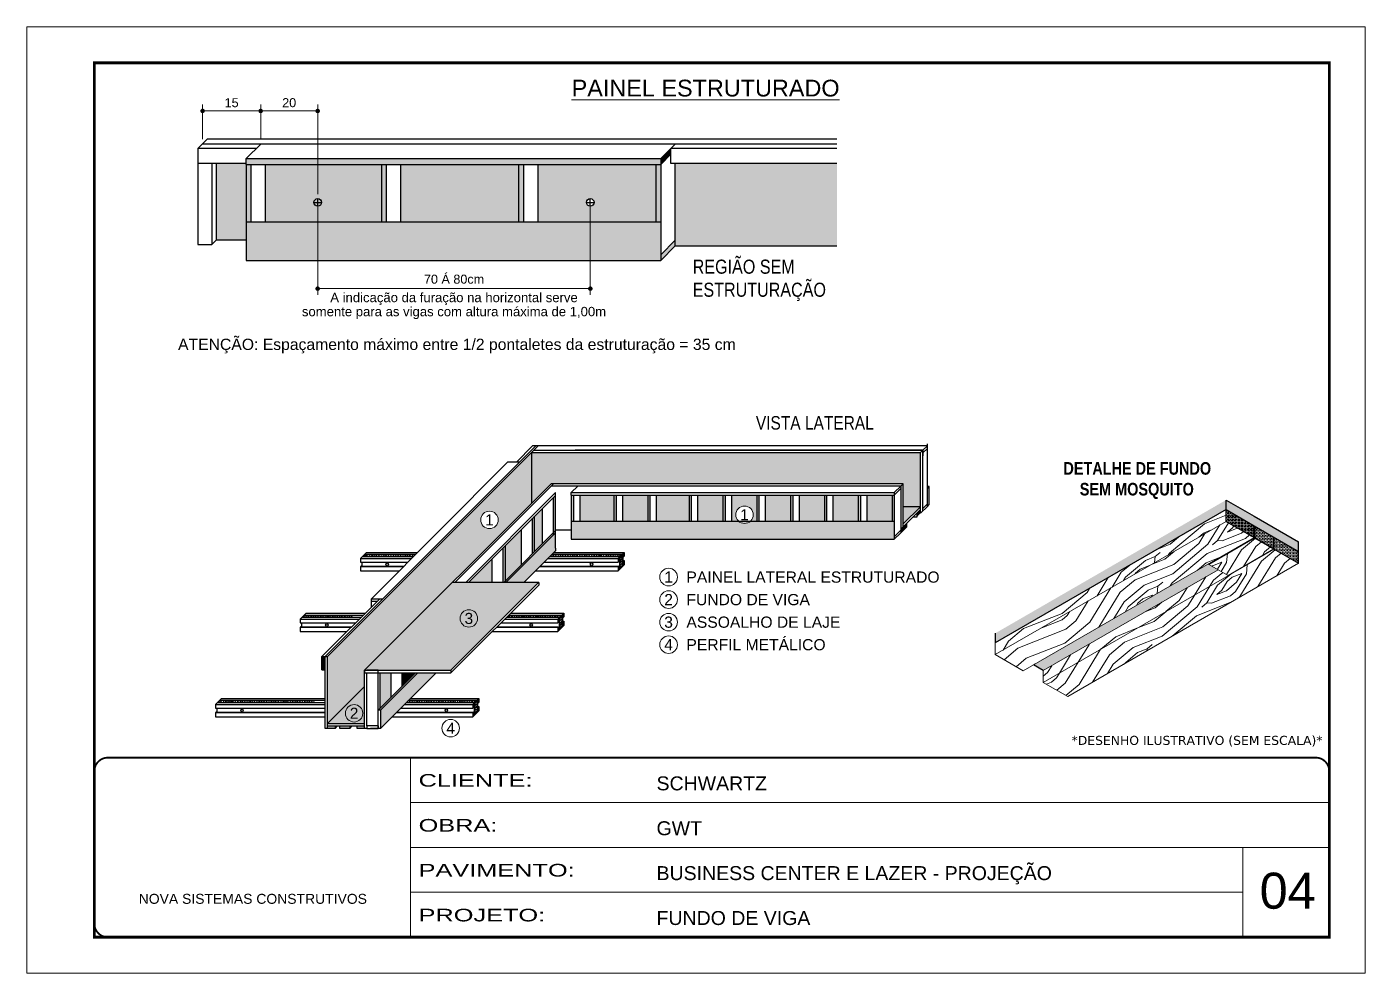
# Model space of a CAD drawing. Extents: x 3245 to 12416, y 917 to 10295.
# Drawn here: x 8000 to 9485, y 8957 to 10007 of the extents above; entities that cross this region are included whole.
import ezdxf
from ezdxf.enums import TextEntityAlignment as Align

# ---------------------------------------------------------------- set-up
doc = ezdxf.new("R2010")
doc.units = 0
doc.linetypes.add('CONTINUO', pattern=[0])
doc.linetypes.add('DASHED', pattern=[0.75, 0.5, -0.25])
for name, color, linetype, lineweight in [('CARIMBO', 255, 'Continuous', 9), ('Demarcação 1', 251, 'Continuous', 9), ('Folhas', 255, 'Continuous', 9), ('fundo', 100, 'Continuous', 9), ('Madeira', 126, 'Continuous', 18), ('SARRAFO DE PRESSAO', 251, 'DASHED', 9)]:
    doc.layers.add(name, color=color, linetype=linetype, lineweight=lineweight)
for name, color, linetype in [('COTA', 241, 'Continuous'), ('HACHURA MADEIRAS', 1, 'Continuous'), ('material do compensado', 7, 'Continuous'), ('texto', 7, 'Continuous')]:
    doc.layers.add(name, color=color, linetype=linetype)
doc.layers.add('Demarcação 2', color=7, linetype='Continuous', lineweight=9, true_color=0xe0e0e0)
doc.styles.add('ARIAL', font='arial.ttf')
doc.styles.add('CESAR1', font='arial.ttf', dxfattribs={"oblique": 15})
doc.styles.add('ROMANC', font='techb___.ttf', dxfattribs={"height": 2.5})
doc.styles.get("Standard").update_dxf_attribs({"font": 'arial.ttf'})
doc.styles.add('stylellllll', font='verdana.ttf', dxfattribs={"height": 2})
doc.styles.add('Tecnologia', font='')
doc.styles.add('texto', font='ARIALN.TTF')
doc.styles.get('Tecnologia').set_extended_font_data('Forgotten Futurist')
doc.dimstyles.new('1x', dxfattribs={"dimtxt": 10, "dimasz": 5, "dimexe": 7, "dimexo": 5, "dimgap": 4, "dimtad": 1, "dimdec": 1, "dimdsep": 46, "dimtxsty": 'Standard', "dimblk": 'DOT', "dimcen": 0.09, "dimclrd": 4, "dimclre": 4, "dimclrt": 2, "dimadec": 0, "dimazin": 2, "dimtfac": 1, "dimtdec": 1, "dimtmove": 0, "dimatfit": 3, "dimldrblk": 'DOT', "dimfxl": 1, "dimtolj": 1, "dimtzin": 0, "dimlwd": 9, "dimlwe": 9, "dimarcsym": 0})
pattern_1 = [(45, (5792.848, 57646.571), (0.99436891, 3.64601934), [4.6875, -0.9375, 0, -0.9375])]
pattern_2 = [(355, (-40333.83, 6609.72), (111.07494, 93.20294), [5.12645, -97.40264]), (85, (-40289.84, 6641.9), (-93.20294, 111.07494), [10.2529, -92.27619]), (40, (-40311.165, 6633.47), (8.936, 102.13894), [7.24881, -21.74642, 7.24881, -14.497615, 50.751904, -43.50449]), (40, (-40339.38, 6605.064), (8.936, 102.13894), [7.24983, -14.49967, 7.24983, -115.99871]), (40, (-40302.74, 6612.15), (8.936, 102.13894), [7.24983, -137.7482]), (40, (-40292.97, 6606.15), (8.936, 102.13894), [7.24983, -137.7482]), (40, (-40307.4, 6617.704), (8.936, 102.13894), [7.24983, -137.7482]), (40, (-40312.06, 6623.26), (8.936, 102.13894), [14.49967, -130.49838]), (40, (-40279.82, 6697.63), (8.936, 102.13894), [14.49967, -130.49838]), (40, (-40321.826, 6629.26), (8.936, 102.13894), [28.99933, -115.99871]), (40, (-40326.486, 6634.81), (8.936, 102.13894), [28.99933, -115.99871]), (40, (-40257.415, 6659.645), (8.936, 102.13894), [28.99933, -115.99871]), (40, (-40330.7, 6645.47), (8.936, 102.13894), [21.7497, -123.24834]), (40, (-40349.79, 6662.58), (8.936, 102.13894), [21.7497, -123.24834]), (40, (-40340.466, 6651.47), (8.936, 102.13894), [21.7497, -123.24834]), (40, (-40271.395, 6676.31), (8.936, 102.13894), [36.24951, -108.74853]), (40, (-40281.16, 6682.31), (8.936, 102.13894), [36.24951, -108.74853]), (40, (-40273.18, 6655.88), (8.936, 102.13894), [50.74931, -94.24873]), (21.56505, (-40322.72, 6619.045), (102.138945, -8.936), [11.4631, -217.79893]), (21.56505, (-40299.61, 6647.9), (102.138945, -8.936), [11.4631, -217.79893]), (21.56505, (-40305.61, 6638.13), (102.138945, -8.936), [11.4631, -217.79893]), (21.56505, (-40328.72, 6609.277), (102.138945, -8.936), [22.9262, -206.33583]), (21.56505, (-40304.27, 6653.453), (102.138945, -8.936), [34.3893, -194.87273]), (21.56505, (-40314.04, 6659.453), (102.138945, -8.936), [45.8524, -183.40963]), (21.56505, (-40323.805, 6665.454), (102.138945, -8.936), [45.8524, -183.40963]), (21.56505, (-40336.445, 6697.436), (102.138945, -8.936), [45.8524, -183.40963]), (21.56505, (-40337.34, 6687.22), (102.138945, -8.936), [57.3155, -171.94653]), (21.56505, (-40333.125, 6676.56), (102.138945, -8.936), [57.3155, -171.94653]), (58.43495, (-40300.95, 6632.58), (8.936, 102.138945), [11.4631, -217.79893]), (58.43495, (-40317.165, 6623.705), (8.936, 102.138945), [11.4631, -217.79893]), (58.43495, (-40333.827, 6609.724), (8.936, 102.138945), [22.9262, -206.33583]), (58.43495, (-40301.845, 6622.364), (8.936, 102.138945), [22.9262, -206.33583]), (58.43495, (-40344.487, 6605.51), (8.936, 102.138945), [34.3893, -194.87273]), (58.43495, (-40354.7, 6606.405), (8.936, 102.138945), [45.8524, -183.40963]), (58.43495, (-40262.33, 6603.47), (8.936, 102.138945), [45.8524, -183.40963]), (58.43495, (-40297.184, 6616.81), (8.936, 102.138945), [45.8524, -183.40963]), (58.43495, (-40277.65, 6604.81), (8.936, 102.138945), [57.3155, -171.94653]), (58.43495, (-40287.417, 6610.81), (8.936, 102.138945), [57.3155, -171.94653])]
pattern_3 = [(0, (-29441.3095, -1144.2273), (0.82275303, 1.645506056), [0, -1.645506056])]

# ---------------------------------------------------------------- blocks, each defined once
blk = doc.blocks.new('9999999999')
at = {"color": 30, "linetype": 'CONTINUO'}
for p, q in [((98564.6, 34230.2), (98564.6, 34429.4)), ((98564.6, 34379.6), (99584, 34379.6)), ((98564.6, 34329.8), (99488, 34329.8)), ((99584, 34329.8), (99488, 34329.8)), ((99488, 34329.8), (99488, 34230.2)), ((98564.6, 34280), (99488, 34280))]:
    blk.add_line(p, q, dxfattribs=at)
at = {"color": 30, "linetype": 'CONTINUO', "const_width": 2}
blk.add_lwpolyline([(99584, 34230.2), (99584, 34414.4, 0.414214), (99569, 34429.4), (98229, 34429.4, 0.414214), (98214, 34414.4), (98214, 34245.2, 0.414214), (98229, 34230.2), (99584, 34230.2)], format="xyb", dxfattribs=at)
at = {"layer": 'Folhas'}
blk.add_lwpolyline([(98139, 34190.2), (99624, 34190.2), (99624, 35240.2), (98139, 35240.2)], close=True, dxfattribs=at)
at = {"layer": 'Folhas', "color": 30, "const_width": 3}
blk.add_lwpolyline([(98214, 34230.2), (99584, 34230.2), (99584, 35200.2), (98214, 35200.2)], close=True, dxfattribs=at)
at = {"color": 7, "linetype": 'Continuous', "ltscale": 5, "style": 'ARIAL'}
for s, height, p in [('SCHWARTZ', 15.48, (98837.7, 34393.1)), ('GWT', 15.48, (98837.7, 34343.3)), ('BUSINESS CENTER E LAZER - PROJEÇÃO', 15.483, (98837.7, 34293.5)), ('NOVA SISTEMAS CONSTRUTIVOS', 11.059, (98263.2, 34267.2)), ('FUNDO DE VIGA', 15.483, (98837.7, 34243.7))]:
    blk.add_text(s, height=height, dxfattribs=at).set_placement(p)
at = {"layer": 'Folhas', "color": 7, "style": 'Tecnologia', "width": 1.5}
for s, p in [('CLIENTE:', (98573.7, 34397.2)), ('OBRA:', (98573.7, 34347.3)), ('PAVIMENTO:', (98573.7, 34297.5)), ('PROJETO:', (98573.7, 34247.7))]:
    blk.add_text(s, height=14, dxfattribs=at).set_placement(p)
blk = doc.blocks.new('_Dot')
at = {"color": 0, "linetype": 'ByBlock', "lineweight": -2}
blk.add_line((-0.5, 0), (-1, 0), dxfattribs=at)
at = {"color": 0, "linetype": 'ByBlock', "const_width": 0.5}
blk.add_lwpolyline([(-0.25, 0, 1), (0.25, 0, 1)], format="xyb", close=True, dxfattribs=at)
blk = doc.blocks.new('*D252')
at = {"layer": 'COTA', "color": 4, "lineweight": 9, "transparency": 16777216}
for p, q in [((8195.4, 9882.5), (8195.4, 9920.9)), ((8259.9, 9882.1), (8259.9, 9920.9)), ((8200.4, 9913.9), (8254.9, 9913.9))]:
    blk.add_line(p, q, dxfattribs=at)
at = {"layer": 'Defpoints', "color": 0, "transparency": 16777216}
for p in [(8259.9, 9913.9), (8195.4, 9877.5), (8259.9, 9877.1)]:
    blk.add_point(p, dxfattribs=at)
at = {"layer": 'COTA', "color": 4, "lineweight": 9, "transparency": 16777216, "xscale": 5, "yscale": 5, "zscale": 5, "rotation": 180}
blk.add_blockref('_Dot', (8195.4, 9913.9), dxfattribs=at)
at = {"layer": 'COTA', "color": 4, "lineweight": 9, "transparency": 16777216, "xscale": 5, "yscale": 5, "zscale": 5}
blk.add_blockref('_Dot', (8259.9, 9913.9), dxfattribs=at)
at = {"layer": 'COTA', "color": 2, "transparency": 16777216, "insert": (8227.6, 9923), "char_height": 10, "attachment_point": 5}
blk.add_mtext('\\A1;15', dxfattribs=at)
blk = doc.blocks.new('*D253')
at = {"layer": 'COTA', "color": 4, "lineweight": 9, "transparency": 16777216}
for p, q in [((8259.9, 9882.1), (8259.9, 9920.9)), ((8323.1, 9821.6), (8323.1, 9920.9)), ((8264.9, 9913.9), (8318.1, 9913.9))]:
    blk.add_line(p, q, dxfattribs=at)
at = {"layer": 'Defpoints', "color": 0, "transparency": 16777216}
for p in [(8323.1, 9913.9), (8259.9, 9877.1), (8323.1, 9816.6)]:
    blk.add_point(p, dxfattribs=at)
at = {"layer": 'COTA', "color": 4, "lineweight": 9, "transparency": 16777216, "xscale": 5, "yscale": 5, "zscale": 5, "rotation": 180}
blk.add_blockref('_Dot', (8259.9, 9913.9), dxfattribs=at)
at = {"layer": 'COTA', "color": 4, "lineweight": 9, "transparency": 16777216, "xscale": 5, "yscale": 5, "zscale": 5}
blk.add_blockref('_Dot', (8323.1, 9913.9), dxfattribs=at)
at = {"layer": 'COTA', "color": 2, "transparency": 16777216, "insert": (8291.5, 9923), "char_height": 10, "attachment_point": 5}
blk.add_mtext('\\A1;20', dxfattribs=at)
blk = doc.blocks.new('*D254')
at = {"layer": 'COTA', "color": 4, "lineweight": 9, "transparency": 16777216}
for p, q in [((8323.1, 9811.6), (8323.1, 9709.8)), ((8625.6, 9811.6), (8625.6, 9709.8)), ((8328.1, 9716.8), (8620.6, 9716.8))]:
    blk.add_line(p, q, dxfattribs=at)
at = {"layer": 'Defpoints', "color": 0, "transparency": 16777216}
for p in [(8323.1, 9816.6), (8625.6, 9816.6), (8625.6, 9716.8)]:
    blk.add_point(p, dxfattribs=at)
at = {"layer": 'COTA', "color": 4, "lineweight": 9, "transparency": 16777216, "xscale": 5, "yscale": 5, "zscale": 5, "rotation": 180}
blk.add_blockref('_Dot', (8323.1, 9716.8), dxfattribs=at)
at = {"layer": 'COTA', "color": 4, "lineweight": 9, "transparency": 16777216, "xscale": 5, "yscale": 5, "zscale": 5}
blk.add_blockref('_Dot', (8625.6, 9716.8), dxfattribs=at)
at = {"layer": 'COTA', "color": 2, "transparency": 16777216, "insert": (8474.4, 9727.2), "char_height": 10, "attachment_point": 5}
blk.add_mtext('\\A1;70 Á 80cm', dxfattribs=at)

msp = doc.modelspace()

# ---------------------------------------------------------------- hatches: boundary and pattern name
at = {"linetype": 'ByBlock', "ltscale": 2}
for points in [[(8703.69, 9861.02), (8243.63, 9861.02), (8243.63, 9854.64), (8703.69, 9854.64)], [(8243.52, 9790.93), (8248.85, 9790.93), (8248.85, 9854.53), (8243.52, 9854.53)], [(8393.7, 9790.93), (8399.03, 9790.93), (8399.03, 9854.53), (8393.7, 9854.53)], [(9001.57, 9497.38), (8999.56, 9497.38), (8999.56, 9495.14)], [(8584.65, 9443.44), (8587.01, 9445.79), (8587.01, 9487.23), (8584.65, 9484.88)], [(8604.3, 9458.68), (8606.74, 9458.68), (8606.74, 9487.39), (8604.3, 9487.39)], [(8651.58, 9458.68), (8654.02, 9458.68), (8654.02, 9487.39), (8651.58, 9487.39)], [(8689.11, 9458.68), (8691.55, 9458.68), (8691.55, 9487.39), (8689.11, 9487.39)], [(8735.05, 9458.68), (8737.48, 9458.68), (8737.48, 9487.39), (8735.05, 9487.39)], [(8772.58, 9458.67), (8775.02, 9458.67), (8775.02, 9487.39), (8772.58, 9487.39)], [(8810.11, 9458.67), (8812.55, 9458.67), (8812.55, 9487.39), (8810.11, 9487.39)], [(8847.65, 9458.67), (8850.08, 9458.67), (8850.08, 9487.39), (8847.65, 9487.39)], [(8885.18, 9458.67), (8887.62, 9458.67), (8887.62, 9487.39), (8885.18, 9487.39)], [(8922.71, 9458.67), (8925.15, 9458.67), (8925.15, 9487.39), (8922.71, 9487.39)], [(8960.25, 9458.67), (8962.68, 9458.67), (8962.68, 9487.39), (8960.25, 9487.39)], [(8561.31, 9422.58), (8563.67, 9424.93), (8563.67, 9464.23), (8561.31, 9461.87)], [(8584.76, 9443.55), (8584.76, 9446.02), (8531.36, 9392.63), (8531.36, 9390.74), (8531.95, 9390.74)], [(8531.26, 9431.48), (8528.9, 9429.13), (8528.9, 9390.63), (8531.26, 9390.63)], [(8434.09, 9290.61), (8431.52, 9290.61), (8390.07, 9249.15), (8392.64, 9249.15)], [(8416.88, 9275.97), (8419.23, 9278.32), (8419.23, 9290.5), (8416.88, 9290.5)]]:
    msp.add_hatch(color=256, dxfattribs=at).paths.add_polyline_path(points)
for points in [[(8715.04, 9865.9), (8715.04, 9872.28), (8703.69, 9861.02), (8703.69, 9854.64)], [(8546.09, 9790.93), (8551.41, 9790.93), (8551.41, 9854.64), (8546.09, 9854.64)], [(8991.94, 9467.59), (8991.94, 9471.78), (8987.71, 9467.59), (8987.71, 9463.39)], [(8976.78, 9456.74), (8970.79, 9450.81), (8970.79, 9446.61), (8976.78, 9452.55)], [(8331.55, 9308.76), (8327.89, 9308.76), (8327.89, 9293.91), (8331.55, 9293.91)]]:
    msp.add_hatch(color=256).paths.add_polyline_path(points)
h = msp.add_hatch(color=256)
h.paths.add_polyline_path([(8703.69, 9754.39), (8703.69, 9748.01), (8719.91, 9764.11), (8719.91, 9770.48)])
h.paths.add_polyline_path([(8698.36, 9790.93), (8703.69, 9790.93), (8703.69, 9854.64), (8698.36, 9854.64)])
at = {"linetype": 'Continuous', "ltscale": 1.5}
h = msp.add_hatch(dxfattribs=at)
h.set_pattern_fill('ANSI36', color=256, scale=15, style=0)
h.set_pattern_definition(pattern_1)
h.paths.add_polyline_path([(8375.32, 9422.06), (8372.81, 9419.55), (8429.38, 9419.55), (8431.87, 9422.06)])
h = msp.add_hatch(dxfattribs=at)
h.set_pattern_fill('ANSI36', color=256, scale=15, style=0)
h.set_pattern_definition(pattern_1)
h.paths.add_polyline_path([(8661.01, 9422.06), (8583.27, 9422.06), (8580.77, 9419.55), (8658.5, 9419.55)])
h.paths.add_polyline_path([(8661.01, 9422.06), (8658.5, 9419.55), (8658.5, 9405.94), (8661.01, 9408.45)])
h = msp.add_hatch(dxfattribs=at)
h.set_pattern_fill('ANSI36', color=256, scale=15, style=0)
h.set_pattern_definition(pattern_1)
h.paths.add_polyline_path([(8308.34, 9354.69), (8305.83, 9352.18), (8362.4, 9352.18), (8364.89, 9354.69)])
h = msp.add_hatch(dxfattribs=at)
h.set_pattern_fill('ANSI36', color=256, scale=15, style=0)
h.set_pattern_definition(pattern_1)
h.paths.add_polyline_path([(8594.03, 9354.69), (8591.52, 9352.18), (8591.52, 9338.57), (8594.03, 9341.08)])
h.paths.add_polyline_path([(8535.02, 9354.69), (8532.51, 9352.18), (8591.52, 9352.18), (8594.03, 9354.69)])
h = msp.add_hatch(dxfattribs=at)
h.set_pattern_fill('ANSI36', color=256, scale=15, style=0)
h.set_pattern_definition(pattern_1)
h.paths.add_polyline_path([(8214.26, 9260.07), (8211.76, 9257.56), (8319.23, 9257.56), (8319.23, 9260.07)])
h = msp.add_hatch(dxfattribs=at)
h.set_pattern_fill('ANSI36', color=256, scale=15, style=0)
h.set_pattern_definition(pattern_1)
h.paths.add_polyline_path([(8499.95, 9260.07), (8497.45, 9257.56), (8497.45, 9243.95), (8499.95, 9246.46)])
h.paths.add_polyline_path([(8423.85, 9260.07), (8421.34, 9257.56), (8497.45, 9257.56), (8499.95, 9260.07)])
at = {"linetype": 'ByBlock', "ltscale": 2}
h = msp.add_hatch(color=256, dxfattribs=at)
h.paths.add_polyline_path([(8342.34, 9231.77), (8334.12, 9231.77), (8334.12, 9228.85), (8342.34, 9228.85)])
h.paths.add_polyline_path([(8358.63, 9231.77), (8347.85, 9231.77), (8347.85, 9228.85), (8358.63, 9228.85)])
h.paths.add_polyline_path([(8375.18, 9231.77), (8366.96, 9231.77), (8366.96, 9228.85), (8375.18, 9228.85)])
at = {"layer": 'Demarcação 1'}
h = msp.add_hatch(color=256, dxfattribs=at)
h.paths.add_polyline_path([(8353.85, 9245.67, 1), (8373.2, 9245.67, 1)], flags=17)
h.paths.add_polyline_path([(8375.18, 9293.37), (8560.23, 9478.42), (8560.23, 9534.89), (8560.23, 9534.89), (8334.12, 9308.78), (8334.12, 9234.34), (8375.18, 9275.41)])
h.paths.add_polyline_path([(8504.04, 9460.21, -1), (8523.4, 9460.21, -1)], flags=16)
h.paths.add_polyline_path([(8355.64, 9236.42), (8371.4, 9236.42), (8371.4, 9254.98), (8355.64, 9254.98)], flags=24)
h.paths.add_polyline_path([(8505.84, 9450.96), (8521.6, 9450.96), (8521.6, 9469.51), (8505.84, 9469.51)], flags=24)
for points in [[(8560.23, 9478.42), (8582.16, 9500.35), (8972.73, 9500.35), (8972.73, 9474.73), (8991.94, 9474.73), (8991.94, 9534.89), (8560.23, 9534.89)], [(8972.73, 9474.73), (8972.73, 9455.67), (8991.94, 9474.73)]]:
    msp.add_hatch(color=256, dxfattribs=at).paths.add_polyline_path(points)
h = msp.add_hatch(color=256, dxfattribs=at)
h.paths.add_polyline_path([(8334.12, 9234.34), (8375.18, 9234.34), (8375.18, 9275.41)])
h.paths.add_polyline_path([(8353.85, 9245.67, -1), (8373.2, 9245.67, -1)], flags=16)
h.paths.add_polyline_path([(8355.64, 9236.42), (8371.4, 9236.42), (8371.4, 9254.98), (8355.64, 9254.98)], flags=24)
at = {"layer": 'Demarcação 2'}
for points in [[(8243.63, 9854.65), (8243.63, 9854.65), (8243.63, 9854.65), (8243.63, 9855.71), (8210.64, 9855.71), (8210.64, 9770.48), (8243.63, 9770.48)], [(8265.18, 9790.93), (8393.81, 9790.93), (8393.81, 9854.64), (8265.18, 9854.64)], [(8415.36, 9790.93), (8546.09, 9790.93), (8546.09, 9854.64), (8415.36, 9854.64)], [(8719.91, 9855.71), (8719.91, 9764.11), (8899.19, 9764.1), (8899.19, 9855.71)], [(8703.69, 9790.93), (8243.63, 9790.93), (8243.63, 9754.39), (8243.63, 9748.02), (8703.69, 9748.01)], [(8614.28, 9458.68), (8651.69, 9458.68), (8651.69, 9487.5), (8614.28, 9487.5)], [(8661.55, 9458.68), (8689.22, 9458.68), (8689.22, 9487.5), (8661.55, 9487.5)], [(8699.09, 9458.68), (8735.15, 9458.68), (8735.15, 9487.5), (8699.09, 9487.5)], [(8745.02, 9458.68), (8772.69, 9458.67), (8772.69, 9487.5), (8745.02, 9487.5)], [(8820.09, 9458.67), (8847.75, 9458.67), (8847.75, 9487.5), (8820.09, 9487.5)], [(8857.62, 9458.67), (8885.29, 9458.67), (8885.29, 9487.5), (8857.62, 9487.5)], [(8895.15, 9458.67), (8922.82, 9458.67), (8922.82, 9487.5), (8895.15, 9487.5)], [(8932.69, 9458.67), (8960.35, 9458.67), (8960.35, 9487.5), (8932.69, 9487.5)], [(8563.77, 9425.04), (8572.44, 9433.7), (8572.44, 9472.67), (8563.77, 9464)], [(8531.36, 9392.63), (8549.1, 9410.37), (8549.1, 9449.33), (8531.36, 9431.59)], [(8587.11, 9428.82), (8587.11, 9445.9), (8531.95, 9390.74), (8551.95, 9390.74), (8587.11, 9425.89)], [(8962.79, 9458.67), (8803.12, 9458.67, -0.3830345), (8790.19, 9458.67), (8604.41, 9458.68), (8604.41, 9438.68), (8962.79, 9438.67)], [(8490.51, 9390.74), (8516.69, 9390.74), (8516.69, 9416.92)], [(8392.42, 9251.51), (8404.67, 9263.75), (8404.67, 9290.61), (8392.42, 9290.61)], [(8454.39, 9290.61), (8448.9, 9290.61), (8434.09, 9290.61), (8392.64, 9249.15), (8392.64, 9228.85)], [(8419.34, 9278.43), (8431.52, 9290.61), (8419.34, 9290.61)]]:
    msp.add_hatch(color=256, dxfattribs=at).paths.add_polyline_path(points)
h = msp.add_hatch(color=256, dxfattribs=at)
h.paths.add_polyline_path([(8621.41, 9812.46, -1), (8629.78, 9812.46, -1)], flags=16)
h.paths.add_polyline_path([(8567.64, 9790.93), (8698.36, 9790.93), (8698.36, 9854.64), (8567.64, 9854.64)])
h = msp.add_hatch(color=256, dxfattribs=at)
h.paths.add_polyline_path([(8806.34, 9465.88, -1), (8786.98, 9465.88, -1)], flags=16)
h.paths.add_polyline_path([(8788.78, 9456.62), (8804.54, 9456.62), (8804.54, 9475.18), (8788.78, 9475.18)], flags=24)
h.paths.add_polyline_path([(8782.55, 9458.67), (8810.22, 9458.67), (8810.22, 9487.5), (8782.55, 9487.5)])
h = msp.add_hatch(color=256, dxfattribs=at)
h.paths.add_polyline_path([(8375.18, 9293.37), (8377.75, 9293.37), (8390.07, 9293.37), (8470.82, 9293.37), (8568.19, 9390.74), (8472.55, 9390.74)])
h.paths.add_polyline_path([(8482.92, 9341.36), (8498.79, 9341.36), (8498.79, 9360.24), (8482.92, 9360.24)], flags=24)
at = {"layer": 'fundo'}
h = msp.add_hatch(color=252, dxfattribs=at)
h.dxf.hatch_style = 1
h.paths.add_polyline_path([(9074.84, 9334.39), (9074.84, 9323.74), (9330.98, 9471.62), (9330.98, 9482.28)])
h = msp.add_hatch(color=252, dxfattribs=at)
h.dxf.hatch_style = 1
h.paths.add_polyline_path([(9362.06, 9464.34), (9330.98, 9482.28), (9330.98, 9471.62), (9362.06, 9453.68), (9411.4, 9425.2), (9411.4, 9435.85)])
h = msp.add_hatch(color=252, dxfattribs=at)
h.dxf.hatch_style = 1
h.paths.add_polyline_path([(9322.35, 9404.88), (9311.98, 9410.87), (9311.98, 9411.75), (9117.19, 9299.28), (9128.11, 9292.98)])
at = {"layer": 'HACHURA MADEIRAS'}
h = msp.add_hatch(dxfattribs=at)
h.set_pattern_fill('DOTS', scale=1.036539)
h.set_pattern_definition(pattern_3)
h.paths.add_polyline_path([(9362.06, 9440.66), (9362.06, 9453.68), (9330.98, 9471.62), (9330.98, 9458.6)])
h = msp.add_hatch(dxfattribs=at)
h.set_pattern_fill('DOTS', scale=1.036539)
h.set_pattern_definition(pattern_3)
h.paths.add_polyline_path([(9362.82, 9453.24), (9362.82, 9440.22), (9383.96, 9428.02), (9383.96, 9441.04)])
h = msp.add_hatch(dxfattribs=at)
h.set_pattern_fill('DOTS', scale=1.036539)
h.set_pattern_definition(pattern_3)
h.paths.add_polyline_path([(9384.26, 9440.87), (9384.26, 9427.84), (9411.4, 9412.17), (9411.4, 9425.2)])
at = {"layer": 'Madeira'}
h = msp.add_hatch(dxfattribs=at)
h.set_pattern_fill('PATRON00077', color=256, scale=102.529099, angle=355, pattern_type=2)
h.set_pattern_definition(pattern_2)
h.paths.add_polyline_path([(9074.84, 9323.74), (9074.84, 9310.71), (9330.98, 9458.6), (9330.98, 9471.62)])
h = msp.add_hatch(dxfattribs=at)
h.set_pattern_fill('PATRON00077', color=256, scale=102.529099, angle=355, pattern_type=2)
h.set_pattern_definition([(355, (-9231.31, -62630.85), (111.07494, 93.20294), [5.12645, -97.40264]), (85, (-9187.33, -62598.67), (-93.20294, 111.07494), [10.25291, -92.27619]), (40, (-9208.65, -62607.1), (8.936, 102.138945), [7.248807, -21.74642, 7.248807, -14.497615, 50.751904, -43.504487]), (40, (-9236.86, -62635.506), (8.936, 102.138945), [7.24983, -14.499665, 7.24983, -115.99871]), (40, (-9200.22, -62628.42), (8.936, 102.138945), [7.24983, -137.74821]), (40, (-9190.45, -62634.42), (8.936, 102.138945), [7.24983, -137.74821]), (40, (-9204.88, -62622.866), (8.936, 102.138945), [7.24983, -137.74821]), (40, (-9209.54, -62617.31), (8.936, 102.138945), [14.49967, -130.49838]), (40, (-9177.304, -62542.94), (8.936, 102.138945), [14.49967, -130.49838]), (40, (-9219.31, -62611.31), (8.936, 102.138945), [28.99933, -115.99871]), (40, (-9223.97, -62605.76), (8.936, 102.138945), [28.99933, -115.99871]), (40, (-9154.9, -62580.924), (8.936, 102.138945), [28.99933, -115.99871]), (40, (-9228.18, -62595.1), (8.936, 102.138945), [21.7497, -123.24834]), (40, (-9247.27, -62577.99), (8.936, 102.138945), [21.7497, -123.24834]), (40, (-9237.95, -62589.096), (8.936, 102.138945), [21.7497, -123.24834]), (40, (-9168.88, -62564.26), (8.936, 102.138945), [36.24951, -108.74853]), (40, (-9178.644, -62558.26), (8.936, 102.138945), [36.24951, -108.74853]), (40, (-9170.664, -62584.69), (8.936, 102.138945), [50.74931, -94.24873]), (21.56505, (-9220.2, -62621.525), (102.138945, -8.936), [11.4631, -217.79893]), (21.56505, (-9197.093, -62592.67), (102.138945, -8.936), [11.4631, -217.79893]), (21.56505, (-9203.093, -62602.44), (102.138945, -8.936), [11.4631, -217.79893]), (21.56505, (-9226.2, -62631.29), (102.138945, -8.936), [22.9262, -206.33583]), (21.56505, (-9201.753, -62587.117), (102.138945, -8.936), [34.3893, -194.87273]), (21.56505, (-9211.52, -62581.116), (102.138945, -8.936), [45.8524, -183.40963]), (21.56505, (-9221.287, -62575.116), (102.138945, -8.936), [45.8524, -183.40963]), (21.56505, (-9233.927, -62543.134), (102.138945, -8.936), [45.8524, -183.40963]), (21.56505, (-9234.82, -62553.348), (102.138945, -8.936), [57.31551, -171.94653]), (21.56505, (-9230.607, -62564.01), (102.138945, -8.936), [57.31551, -171.94653]), (58.43495, (-9198.433, -62607.99), (8.936, 102.138945), [11.4631, -217.79893]), (58.43495, (-9214.647, -62616.865), (8.936, 102.138945), [11.4631, -217.79893]), (58.43495, (-9231.31, -62630.845), (8.936, 102.138945), [22.9262, -206.33583]), (58.43495, (-9199.327, -62618.205), (8.936, 102.138945), [22.9262, -206.33583]), (58.43495, (-9241.97, -62635.06), (8.936, 102.138945), [34.3893, -194.87273]), (58.43495, (-9252.183, -62634.165), (8.936, 102.138945), [45.8524, -183.40963]), (58.43495, (-9159.81, -62637.1), (8.936, 102.138945), [45.8524, -183.40963]), (58.43495, (-9194.666, -62623.76), (8.936, 102.138945), [45.8524, -183.40963]), (58.43495, (-9175.13, -62635.76), (8.936, 102.138945), [57.31551, -171.94653]), (58.43495, (-9184.9, -62629.76), (8.936, 102.138945), [57.31551, -171.94653])])
h.paths.add_polyline_path([(9074.84, 9310.71), (9105.91, 9292.77), (9362.06, 9440.66), (9330.98, 9458.6)])
h = msp.add_hatch(dxfattribs=at)
h.set_pattern_fill('PATRON00077', color=256, scale=102.529099, angle=355, pattern_type=2)
h.set_pattern_definition([(355, (-40355.79, 6622.46), (111.07494, 93.20294), [5.12645, -97.40264]), (85, (-40311.81, 6654.64), (-93.20294, 111.07494), [10.2529, -92.27619]), (40, (-40333.13, 6646.21), (8.936, 102.13894), [7.24881, -21.74642, 7.24881, -14.497615, 50.751904, -43.50449]), (40, (-40361.345, 6617.8), (8.936, 102.13894), [7.24983, -14.49967, 7.24983, -115.99871]), (40, (-40324.7, 6624.89), (8.936, 102.13894), [7.24983, -137.7482]), (40, (-40314.935, 6618.89), (8.936, 102.13894), [7.24983, -137.7482]), (40, (-40329.36, 6630.44), (8.936, 102.13894), [7.24983, -137.7482]), (40, (-40334.02, 6636), (8.936, 102.13894), [14.49967, -130.49838]), (40, (-40301.786, 6710.37), (8.936, 102.13894), [14.49967, -130.49838]), (40, (-40343.79, 6642), (8.936, 102.13894), [28.99933, -115.99871]), (40, (-40348.45, 6647.55), (8.936, 102.13894), [28.99933, -115.99871]), (40, (-40279.38, 6672.385), (8.936, 102.13894), [28.99933, -115.99871]), (40, (-40352.66, 6658.21), (8.936, 102.13894), [21.7497, -123.24834]), (40, (-40371.75, 6675.32), (8.936, 102.13894), [21.7497, -123.24834]), (40, (-40362.43, 6664.21), (8.936, 102.13894), [21.7497, -123.24834]), (40, (-40293.36, 6689.046), (8.936, 102.13894), [36.24951, -108.74853]), (40, (-40303.126, 6695.05), (8.936, 102.13894), [36.24951, -108.74853]), (40, (-40295.146, 6668.62), (8.936, 102.13894), [50.74931, -94.24873]), (21.56505, (-40344.683, 6631.784), (102.138945, -8.936), [11.4631, -217.79893]), (21.56505, (-40321.575, 6660.64), (102.138945, -8.936), [11.4631, -217.79893]), (21.56505, (-40327.575, 6650.87), (102.138945, -8.936), [11.4631, -217.79893]), (21.56505, (-40350.684, 6622.017), (102.138945, -8.936), [22.9262, -206.33583]), (21.56505, (-40326.235, 6666.19), (102.138945, -8.936), [34.3893, -194.87273]), (21.56505, (-40336, 6672.193), (102.138945, -8.936), [45.8524, -183.40963]), (21.56505, (-40345.77, 6678.193), (102.138945, -8.936), [45.8524, -183.40963]), (21.56505, (-40358.41, 6710.175), (102.138945, -8.936), [45.8524, -183.40963]), (21.56505, (-40359.303, 6699.96), (102.138945, -8.936), [57.3155, -171.94653]), (21.56505, (-40355.09, 6689.3), (102.138945, -8.936), [57.3155, -171.94653]), (58.43495, (-40322.915, 6645.318), (8.936, 102.138945), [11.4631, -217.79893]), (58.43495, (-40339.13, 6636.444), (8.936, 102.138945), [11.4631, -217.79893]), (58.43495, (-40355.79, 6622.464), (8.936, 102.138945), [22.9262, -206.33583]), (58.43495, (-40323.81, 6635.104), (8.936, 102.138945), [22.9262, -206.33583]), (58.43495, (-40366.45, 6618.25), (8.936, 102.138945), [34.3893, -194.87273]), (58.43495, (-40376.665, 6619.144), (8.936, 102.138945), [45.8524, -183.40963]), (58.43495, (-40284.294, 6616.21), (8.936, 102.138945), [45.8524, -183.40963]), (58.43495, (-40319.15, 6629.55), (8.936, 102.138945), [45.8524, -183.40963]), (58.43495, (-40299.614, 6617.55), (8.936, 102.138945), [57.3155, -171.94653]), (58.43495, (-40309.38, 6623.55), (8.936, 102.138945), [57.3155, -171.94653])])
h.paths.add_polyline_path([(9333.12, 9398.66), (9383.96, 9428.02), (9362.29, 9440.58), (9311.98, 9410.87)])
h = msp.add_hatch(dxfattribs=at)
h.set_pattern_fill('PATRON00077', color=256, scale=102.529099, angle=355, pattern_type=2)
h.set_pattern_definition(pattern_2)
h.paths.add_polyline_path([(9155.26, 9264.29), (9411.4, 9412.17), (9384.26, 9427.84), (9128.21, 9280.01)])
h = msp.add_hatch(dxfattribs=at)
h.set_pattern_fill('PATRON00077', color=256, scale=102.529099, angle=355, pattern_type=2)
h.set_pattern_definition(pattern_2)
h.paths.add_polyline_path([(9333.48, 9398.46), (9322.2, 9404.97), (9128.04, 9292.94), (9128.11, 9279.96)])

# ---------------------------------------------------------------- linework, layer by layer
at = {"linetype": 'ByBlock', "ltscale": 2}
for p, q in [((8190.2, 9872.28), (8200.64, 9882.72)), ((8259.86, 9877.11), (8243.63, 9861.02)), ((8719.91, 9877.11), (8703.69, 9861.02)), ((8190.2, 9872.28), (8190.2, 9855.71)), ((8243.63, 9861.02), (8703.69, 9861.02)), ((8243.63, 9854.65), (8243.63, 9861.02)), ((8715.04, 9865.9), (8703.69, 9854.64)), ((8703.69, 9861.02), (8703.69, 9748.01)), ((8715.04, 9855.71), (8715.04, 9872.28)), ((8190.2, 9855.71), (8190.2, 9765.65)), ((8205.8, 9855.71), (8205.8, 9765.65)), ((8210.64, 9855.71), (8210.64, 9770.48)), ((8243.63, 9854.65), (8243.63, 9748.02)), ((8243.63, 9854.65), (8243.63, 9754.39)), ((8243.63, 9854.64), (8703.69, 9854.64)), ((8248.96, 9854.65), (8248.96, 9790.93)), ((8265.18, 9790.93), (8265.18, 9854.65)), ((8393.81, 9854.65), (8393.81, 9790.93)), ((8399.14, 9854.65), (8399.14, 9790.93)), ((8415.36, 9790.93), (8415.36, 9854.65)), ((8546.09, 9854.64), (8546.09, 9790.93)), ((8551.41, 9854.64), (8551.41, 9790.93)), ((8567.64, 9790.93), (8567.64, 9854.64)), ((8698.36, 9854.64), (8698.36, 9790.93)), ((8719.91, 9764.11), (8719.91, 9855.71)), ((8205.8, 9765.65), (8210.64, 9770.48)), ((8243.63, 9770.48), (8210.64, 9770.48)), ((8243.63, 9770.48), (8210.64, 9770.48)), ((8719.91, 9770.48), (8703.69, 9754.39)), ((8719.91, 9764.11), (8703.69, 9748.01)), ((8999.56, 9539.58), (8994.51, 9534.57)), ((8475.11, 9390.74), (8584.73, 9500.35)), ((8611.84, 9497.79), (8604.41, 9490.42)), ((8604.41, 9490.42), (8962.79, 9490.42)), ((8604.41, 9487.5), (8604.41, 9490.42)), ((8970.22, 9497.79), (8962.79, 9490.42)), ((8970.22, 9494.87), (8962.79, 9487.5)), ((8962.79, 9490.42), (8962.79, 9487.5)), ((8970.22, 9497.79), (8972.73, 9500.35)), ((8970.22, 9497.79), (8970.22, 9446.04)), ((8999.56, 9495.14), (9001.57, 9497.38)), ((9001.57, 9497.38), (8999.56, 9497.38)), ((9001.57, 9477.38), (9001.57, 9497.38)), ((8584.76, 9443.55), (8584.76, 9484.99)), ((8587.11, 9428.82), (8587.11, 9487.34)), ((8604.41, 9487.5), (8962.79, 9487.5)), ((8604.41, 9487.5), (8604.41, 9438.68)), ((8604.41, 9487.5), (8604.41, 9458.68)), ((8606.85, 9487.5), (8606.85, 9458.68)), ((8614.28, 9458.68), (8614.28, 9487.5)), ((8651.69, 9487.5), (8651.69, 9458.68)), ((8654.13, 9487.5), (8654.12, 9458.68)), ((8661.55, 9458.68), (8661.55, 9487.5)), ((8689.22, 9487.5), (8689.22, 9458.68)), ((8691.66, 9487.5), (8691.66, 9458.68)), ((8699.09, 9458.68), (8699.09, 9487.5)), ((8735.15, 9487.5), (8735.15, 9458.68)), ((8737.59, 9487.5), (8737.59, 9458.68)), ((8745.02, 9458.68), (8745.02, 9487.5)), ((8772.69, 9487.5), (8772.69, 9458.67)), ((8775.12, 9487.5), (8775.12, 9458.67)), ((8782.55, 9458.67), (8782.55, 9487.5)), ((8810.22, 9487.5), (8810.22, 9458.67)), ((8812.66, 9487.5), (8812.66, 9458.67)), ((8820.09, 9458.67), (8820.09, 9487.5)), ((8847.75, 9487.5), (8847.75, 9458.67)), ((8850.19, 9487.5), (8850.19, 9458.67)), ((8857.62, 9458.67), (8857.62, 9487.5)), ((8885.29, 9487.5), (8885.29, 9458.67)), ((8887.72, 9487.5), (8887.72, 9458.67)), ((8895.15, 9458.67), (8895.15, 9487.5)), ((8922.82, 9487.5), (8922.82, 9458.67)), ((8925.26, 9487.5), (8925.26, 9458.67)), ((8932.69, 9458.67), (8932.69, 9487.5)), ((8960.35, 9487.5), (8960.35, 9458.67)), ((8962.79, 9487.5), (8962.79, 9438.67)), ((8999.56, 9475.14), (8991.94, 9467.59)), ((8999.56, 9475.14), (9001.57, 9477.38)), ((8561.42, 9422.69), (8561.42, 9461.98)), ((8563.77, 9425.04), (8563.77, 9464.33)), ((8572.44, 9433.7), (8572.44, 9472.67)), ((8587.11, 9448.38), (8529.47, 9390.74)), ((8549.1, 9410.37), (8549.1, 9449.66)), ((8604.41, 9448.96), (8587.11, 9448.96)), ((8970.22, 9448.96), (8962.79, 9441.59)), ((8970.22, 9446.04), (8962.79, 9438.67)), ((8976.78, 9452.55), (8966.39, 9442.25)), ((8972.73, 9448.53), (8970.22, 9446.04)), ((8531.36, 9390.74), (8531.36, 9431.59)), ((8370.74, 9417.49), (8370.74, 9413.29)), ((8370.74, 9417.49), (8413.99, 9417.49)), ((8370.74, 9417.49), (8427.32, 9417.49)), ((8372.81, 9419.55), (8429.38, 9419.55)), ((8375.32, 9422.06), (8431.87, 9422.06)), ((8377.39, 9424.13), (8433.92, 9424.13)), ((8529.01, 9390.74), (8529.01, 9429.24)), ((8578.7, 9417.49), (8656.43, 9417.49)), ((8580.77, 9419.55), (8658.5, 9419.55)), ((8583.27, 9422.06), (8661.01, 9422.06)), ((8585.34, 9424.13), (8663.07, 9424.13)), ((8587.11, 9428.82), (8587.11, 9425.89)), ((8656.43, 9417.49), (8656.43, 9413.29)), ((8657.07, 9417.21), (8657.07, 9413.93)), ((8657.87, 9418.02), (8657.87, 9406.09)), ((8658.5, 9419.55), (8658.5, 9405.94)), ((8661.01, 9422.06), (8661.01, 9408.45)), ((8661.63, 9421.77), (8661.63, 9409.85)), ((8661.63, 9419.31), (8662.45, 9419.31)), ((8661.63, 9415.07), (8663.07, 9415.07)), ((8662.45, 9422.59), (8662.45, 9419.31)), ((8370.74, 9413.29), (8423.15, 9413.29)), ((8370.74, 9408.42), (8418.31, 9408.42)), ((8370.74, 9403.87), (8400.45, 9403.87)), ((8370.74, 9403.87), (8413.79, 9403.87)), ((8371.38, 9409.06), (8418.94, 9409.06)), ((8372.19, 9413.29), (8372.19, 9409.06)), ((8565.09, 9403.87), (8656.43, 9403.87)), ((8569.64, 9408.42), (8656.43, 9408.42)), ((8570.28, 9409.06), (8657.07, 9409.06)), ((8574.51, 9413.29), (8656.43, 9413.29)), ((8657.07, 9406.09), (8657.87, 9406.09)), ((8661.63, 9414.44), (8662.45, 9414.44)), ((8661.63, 9410.67), (8662.45, 9410.67)), ((8662.45, 9414.44), (8662.45, 9410.67)), ((8568.3, 9390.74), (8568.3, 9387.97)), ((8382.88, 9363.77), (8382.88, 9372.79)), ((8310.41, 9356.76), (8375.87, 9356.76)), ((8382.88, 9369.87), (8388.98, 9369.87)), ((8537.07, 9356.76), (8596.09, 9356.76)), ((8303.76, 9350.12), (8347.01, 9350.12)), ((8303.76, 9350.12), (8369.23, 9350.12)), ((8303.76, 9350.12), (8303.76, 9345.92)), ((8303.76, 9345.92), (8365.04, 9345.92)), ((8303.76, 9341.05), (8360.17, 9341.05)), ((8304.4, 9341.69), (8360.81, 9341.69)), ((8305.21, 9345.92), (8305.21, 9341.69)), ((8305.83, 9352.18), (8371.3, 9352.18)), ((8308.34, 9354.69), (8373.8, 9354.69)), ((8521.37, 9341.05), (8589.45, 9341.05)), ((8522, 9341.69), (8590.09, 9341.69)), ((8526.24, 9345.92), (8589.45, 9345.92)), ((8530.43, 9350.12), (8589.45, 9350.12)), ((8532.5, 9352.18), (8591.52, 9352.18)), ((8535, 9354.69), (8594.03, 9354.69)), ((8589.45, 9350.12), (8589.45, 9345.92)), ((8590.09, 9349.84), (8590.09, 9346.56)), ((8590.9, 9350.65), (8590.9, 9338.72)), ((8591.52, 9352.18), (8591.52, 9338.57)), ((8594.03, 9354.69), (8594.03, 9341.08)), ((8594.65, 9354.4), (8594.65, 9342.48)), ((8594.65, 9351.94), (8595.47, 9351.94)), ((8594.65, 9347.7), (8596.09, 9347.7)), ((8594.65, 9347.07), (8595.47, 9347.07)), ((8594.65, 9343.3), (8595.47, 9343.3)), ((8595.47, 9355.22), (8595.47, 9351.94)), ((8595.47, 9347.07), (8595.47, 9343.3)), ((8303.76, 9336.5), (8333.47, 9336.5)), ((8303.76, 9336.5), (8355.62, 9336.5)), ((8516.82, 9336.5), (8589.45, 9336.5)), ((8590.09, 9338.72), (8590.9, 9338.72)), ((8327.89, 9293.91), (8327.89, 9308.76)), ((8331.55, 9308.77), (8334.11, 9308.77)), ((8327.89, 9293.91), (8331.55, 9293.91)), ((8375.18, 9293.37), (8377.75, 9293.37)), ((8380.97, 9290.61), (8448.9, 9290.61)), ((8390.07, 9231.77), (8390.07, 9290.61)), ((8392.42, 9251.51), (8392.42, 9290.47)), ((8404.67, 9263.75), (8404.67, 9290.61)), ((8416.99, 9276.07), (8416.99, 9290.61)), ((8419.34, 9278.43), (8419.34, 9290.61)), ((8470.82, 9293.37), (8470.82, 9290.61)), ((8209.69, 9255.49), (8305.89, 9255.49)), ((8209.69, 9255.49), (8331.55, 9255.49)), ((8209.69, 9255.49), (8209.69, 9251.3)), ((8211.76, 9257.56), (8331.55, 9257.56)), ((8214.26, 9260.07), (8331.55, 9260.07)), ((8216.33, 9262.14), (8331.55, 9262.14)), ((8419.27, 9255.49), (8495.38, 9255.49)), ((8421.34, 9257.56), (8497.45, 9257.56)), ((8423.85, 9260.07), (8499.95, 9260.07)), ((8425.92, 9262.14), (8502.02, 9262.14)), ((8495.38, 9255.49), (8495.38, 9251.3)), ((8496.02, 9255.22), (8496.02, 9251.94)), ((8496.82, 9256.02), (8496.82, 9244.1)), ((8497.45, 9257.56), (8497.45, 9243.95)), ((8499.95, 9260.07), (8499.95, 9246.46)), ((8500.58, 9259.78), (8500.58, 9247.85)), ((8500.58, 9257.32), (8501.4, 9257.32)), ((8500.58, 9253.07), (8502.02, 9253.07)), ((8500.58, 9252.45), (8501.4, 9252.45)), ((8501.4, 9260.6), (8501.4, 9257.32)), ((8501.4, 9252.45), (8501.4, 9248.67)), ((8209.69, 9251.3), (8331.55, 9251.3)), ((8209.69, 9246.43), (8331.55, 9246.43)), ((8209.69, 9241.88), (8305.89, 9241.88)), ((8209.69, 9241.88), (8331.55, 9241.88)), ((8210.33, 9247.07), (8331.55, 9247.07)), ((8211.13, 9251.3), (8211.13, 9247.07)), ((8405.66, 9241.88), (8495.38, 9241.88)), ((8410.21, 9246.43), (8495.38, 9246.43)), ((8410.85, 9247.07), (8496.02, 9247.07)), ((8415.08, 9251.3), (8495.38, 9251.3)), ((8496.02, 9244.1), (8496.82, 9244.1)), ((8500.58, 9248.67), (8501.4, 9248.67)), ((8390.07, 9231.77), (8390.07, 9228.85))]:
    msp.add_line(p, q, dxfattribs=at)
for p, q in [((8899.19, 9877.11), (8195.04, 9877.11)), ((8899.19, 9882.72), (8200.64, 9882.72)), ((8254.98, 9872.28), (8190.2, 9872.28)), ((8899.19, 9872.28), (8715.04, 9872.28)), ((8243.63, 9855.71), (8190.2, 9855.71)), ((8899.19, 9855.71), (8715.04, 9855.71)), ((8243.51, 9790.93), (8703.69, 9790.93)), ((8190.2, 9765.65), (8205.8, 9765.65)), ((8243.63, 9748.02), (8703.69, 9748.01)), ((8565.28, 9542.5), (8331.55, 9308.77)), ((8567.84, 9542.5), (8334.11, 9308.77)), ((8561.61, 9542.5), (8543.52, 9524.41)), ((8560.23, 9534.89), (8991.94, 9534.89)), ((8560.23, 9534.89), (8560.23, 9478.42)), ((8999.56, 9542.5), (8561.61, 9542.5)), ((8562.79, 9537.45), (8994.51, 9537.45)), ((8994.51, 9537.45), (8608.89, 9537.45)), ((8994.51, 9537.45), (8991.94, 9534.89)), ((8991.94, 9467.59), (8991.94, 9534.89)), ((8999.56, 9542.5), (8994.51, 9537.45)), ((8994.51, 9470.13), (8994.51, 9537.45)), ((8994.51, 9537.45), (8994.51, 9531.29)), ((8999.56, 9477.38), (8999.56, 9544.74)), ((8999.56, 9475.14), (8999.56, 9542.5)), ((8533.62, 9524.41), (8382.88, 9372.79)), ((8547.18, 9524.41), (8533.62, 9524.41)), ((8582.16, 9500.35), (8375.18, 9293.37)), ((8487.43, 9390.74), (8587.11, 9490.42)), ((8972.73, 9500.35), (8582.16, 9500.35)), ((8970.22, 9497.79), (8582.16, 9497.79)), ((8587.11, 9438.67), (8587.11, 9490.42)), ((8972.73, 9448.53), (8972.73, 9500.35)), ((8490.51, 9390.74), (8587.11, 9487.34)), ((8991.94, 9474.73), (8972.73, 9455.67)), ((8999.56, 9478.06), (8994.51, 9473.01)), ((8991.94, 9471.78), (8970.79, 9450.81)), ((8987.71, 9463.39), (8983.48, 9463.39)), ((8987.71, 9467.59), (8987.71, 9463.39)), ((8587.11, 9445.89), (8531.95, 9390.74)), ((8604.41, 9458.68), (8962.79, 9458.67)), ((8976.78, 9452.55), (8976.78, 9456.74)), ((8604.41, 9438.68), (8962.79, 9438.67)), ((8377.39, 9424.13), (8370.74, 9417.49)), ((8516.69, 9390.74), (8516.69, 9416.92)), ((8587.11, 9425.89), (8551.95, 9390.74)), ((8663.07, 9424.13), (8656.43, 9417.49)), ((8657.87, 9418.02), (8657.07, 9417.21)), ((8662.45, 9422.59), (8661.63, 9421.77)), ((8663.07, 9419.94), (8662.45, 9419.31)), ((8663.07, 9415.07), (8662.45, 9414.44)), ((8657.07, 9413.93), (8656.43, 9413.29)), ((8663.07, 9410.52), (8656.43, 9403.87)), ((8657.87, 9406.09), (8657.07, 9405.29)), ((8662.45, 9410.67), (8661.63, 9409.85)), ((8470.82, 9293.37), (8568.19, 9390.74)), ((8470.94, 9290.61), (8568.3, 9387.97)), ((8568.3, 9390.74), (8472.55, 9390.74)), ((8391.9, 9372.79), (8327.89, 9308.77)), ((8382.88, 9372.79), (8395.56, 9372.79)), ((8310.41, 9356.76), (8303.76, 9350.12)), ((8596.09, 9356.76), (8589.45, 9350.12)), ((8590.09, 9346.56), (8589.45, 9345.92)), ((8596.09, 9343.15), (8589.45, 9336.5)), ((8590.9, 9350.65), (8590.09, 9349.84)), ((8595.47, 9355.22), (8594.65, 9354.4)), ((8595.47, 9343.3), (8594.65, 9342.48)), ((8596.09, 9352.57), (8595.47, 9351.94)), ((8596.09, 9347.7), (8595.47, 9347.07)), ((8590.9, 9338.72), (8590.09, 9337.92)), ((8327.89, 9308.76), (8331.55, 9308.76)), ((8331.55, 9231.77), (8331.55, 9308.77)), ((8334.12, 9228.85), (8334.12, 9308.77)), ((8375.18, 9228.85), (8375.18, 9293.37)), ((8375.18, 9293.37), (8470.82, 9293.37)), ((8375.18, 9293.37), (8375.18, 9290.61)), ((8375.18, 9290.61), (8382.09, 9290.61)), ((8390.07, 9293.37), (8377.75, 9293.37)), ((8377.75, 9231.77), (8377.75, 9290.61)), ((8377.75, 9290.61), (8377.75, 9290.29)), ((8390.07, 9228.85), (8390.07, 9293.37)), ((8431.52, 9290.61), (8390.07, 9249.15)), ((8454.39, 9290.61), (8392.64, 9228.85)), ((8434.09, 9290.61), (8392.64, 9249.15)), ((8448.9, 9290.61), (8470.94, 9290.61)), ((8375.18, 9275.41), (8334.12, 9234.34)), ((8216.33, 9262.14), (8209.69, 9255.49)), ((8502.02, 9262.14), (8495.38, 9255.49)), ((8496.02, 9251.94), (8495.38, 9251.3)), ((8496.82, 9256.02), (8496.02, 9255.22)), ((8501.4, 9260.6), (8500.58, 9259.78)), ((8502.02, 9257.94), (8501.4, 9257.32)), ((8502.02, 9253.07), (8501.4, 9252.45)), ((8392.64, 9249.15), (8390.07, 9249.15)), ((8392.64, 9249.15), (8392.64, 9228.85)), ((8502.02, 9248.52), (8495.38, 9241.88)), ((8496.82, 9244.1), (8496.02, 9243.29)), ((8501.4, 9248.67), (8500.58, 9247.85)), ((8331.55, 9228.85), (8331.55, 9231.77)), ((8342.34, 9228.85), (8331.55, 9228.85)), ((8334.12, 9234.34), (8375.18, 9234.34)), ((8334.12, 9231.77), (8375.18, 9231.77)), ((8334.12, 9231.77), (8342.34, 9231.77)), ((8342.34, 9231.77), (8342.34, 9228.85)), ((8342.34, 9228.85), (8345.26, 9231.77)), ((8347.85, 9231.77), (8358.63, 9231.77)), ((8347.85, 9228.85), (8347.85, 9231.77)), ((8358.63, 9228.85), (8347.85, 9228.85)), ((8358.63, 9228.85), (8361.55, 9231.77)), ((8358.63, 9231.77), (8358.63, 9228.85)), ((8366.96, 9231.77), (8375.18, 9231.77)), ((8366.96, 9228.85), (8366.96, 9231.77)), ((8377.75, 9228.85), (8366.96, 9228.85)), ((8377.75, 9231.77), (8377.75, 9228.85)), ((8390.07, 9231.77), (8377.75, 9231.77)), ((8377.75, 9228.85), (8390.07, 9228.85)), ((8392.64, 9228.85), (8381.85, 9228.85))]:
    msp.add_line(p, q)
at = {"linetype": 'Continuous', "ltscale": 1.5}
for p, q in [((8323.14, 9808.28), (8323.14, 9816.65)), ((8625.59, 9808.28), (8625.59, 9816.65)), ((8318.95, 9812.47), (8327.32, 9812.47)), ((8621.41, 9812.46), (8629.78, 9812.46)), ((8719.91, 9764.11), (8899.19, 9764.1))]:
    msp.add_line(p, q, dxfattribs=at)
at = {"color": 0}
msp.add_line((8991.94, 9474.73), (8972.73, 9474.73), dxfattribs=at)
at = {"ltscale": 2}
for p, q in [((8663.07, 9424.13), (8663.07, 9419.94)), ((8663.07, 9415.07), (8663.07, 9410.52)), ((8371.38, 9409.06), (8370.74, 9408.42)), ((8370.74, 9408.42), (8370.74, 9403.87)), ((8657.07, 9409.06), (8656.43, 9408.42)), ((8656.43, 9408.42), (8656.43, 9403.87)), ((8657.07, 9409.06), (8657.07, 9405.29)), ((8596.09, 9356.76), (8596.09, 9352.57)), ((8304.4, 9341.69), (8303.76, 9341.05)), ((8303.76, 9341.05), (8303.76, 9336.5)), ((8590.09, 9341.69), (8589.45, 9341.05)), ((8589.45, 9341.05), (8589.45, 9336.5)), ((8590.09, 9341.69), (8590.09, 9337.92)), ((8596.09, 9347.7), (8596.09, 9343.15)), ((8502.02, 9262.14), (8502.02, 9257.94)), ((8502.02, 9253.07), (8502.02, 9248.52)), ((8210.33, 9247.07), (8209.69, 9246.43)), ((8209.69, 9246.43), (8209.69, 9241.88)), ((8496.02, 9247.07), (8495.38, 9246.43)), ((8495.38, 9246.43), (8495.38, 9241.88)), ((8496.02, 9247.07), (8496.02, 9243.29))]:
    msp.add_line(p, q, dxfattribs=at)
at = {"linetype": 'Continuous', "ltscale": 1.5}
for centre in [(8323.14, 9812.47), (8625.59, 9812.46)]:
    msp.add_circle(centre, 4.18, dxfattribs=at)
at = {"linetype": 'ByBlock', "ltscale": 2}
for centre in [(8400.2, 9410.9), (8626.98, 9411.1), (8333.22, 9343.53), (8560, 9343.73), (8239.14, 9248.91), (8465.92, 9249.1)]:
    msp.add_circle(centre, 1.38, dxfattribs=at)
at = {"layer": 'CARIMBO'}
for centre, radius in [((8796.66, 9465.88), 9.68), ((8513.72, 9460.21), 9.68), ((8712.44, 9396.77), 9.77), ((8712.44, 9371.77), 9.77), ((8490.85, 9350.89), 9.68), ((8712.44, 9346.77), 9.77), ((8712.44, 9321.77), 9.77), ((8363.52, 9245.67), 9.68), ((8470.67, 9229.12), 9.68)]:
    msp.add_circle(centre, radius, dxfattribs=at)
at = {"layer": 'Madeira'}
for p, q in [((9330.98, 9458.6), (9074.84, 9310.71)), ((9362.06, 9440.66), (9105.91, 9292.77)), ((9362.82, 9440.22), (9311.98, 9410.87)), ((9384.26, 9427.84), (9128.11, 9279.96)), ((9383.96, 9428.02), (9333.12, 9398.66)), ((9322.35, 9404.88), (9128.11, 9292.98)), ((9411.4, 9412.17), (9155.25, 9264.29)), ((9311.98, 9410.87), (9333.42, 9398.49)), ((9074.84, 9310.71), (9074.84, 9323.74)), ((9074.84, 9310.71), (9105.91, 9292.77)), ((9128.11, 9279.96), (9128.11, 9292.98)), ((9128.11, 9279.96), (9155.25, 9264.29))]:
    msp.add_line(p, q, dxfattribs=at)
at = {"layer": 'material do compensado'}
for p, q in [((9330.98, 9458.6), (9330.98, 9482.28)), ((9330.98, 9482.28), (9362.06, 9464.34)), ((9330.98, 9471.62), (9074.84, 9323.74)), ((9330.98, 9471.62), (9362.06, 9453.68)), ((9362.06, 9464.34), (9411.4, 9435.85)), ((9330.98, 9458.6), (9362.06, 9440.66)), ((9362.06, 9453.68), (9411.4, 9425.2)), ((9362.06, 9440.66), (9362.06, 9453.68)), ((9362.82, 9440.22), (9362.82, 9453.24)), ((9362.82, 9440.22), (9383.96, 9428.02)), ((9383.96, 9428.02), (9383.96, 9441.04)), ((9384.26, 9427.84), (9384.26, 9440.87)), ((9411.4, 9412.17), (9411.4, 9435.85)), ((9384.26, 9427.84), (9411.4, 9412.17)), ((9311.98, 9410.87), (9311.98, 9411.75)), ((9074.84, 9334.39), (9074.84, 9323.74)), ((9128.11, 9292.98), (9117.19, 9299.28))]:
    msp.add_line(p, q, dxfattribs=at)

# ---------------------------------------------------------------- block references
at = {"layer": 'SARRAFO DE PRESSAO', "color": 6, "linetype": 'ByBlock'}
msp.add_blockref('9999999999', (-90138.63, -25232.92), dxfattribs=at)

# ---------------------------------------------------------------- texts
at = {"style": 'stylellllll'}
msp.add_text('*DESENHO ILUSTRATIVO (SEM ESCALA)*', height=10, dxfattribs=at).set_placement((9437.93, 9210.61), align=Align.RIGHT)
at = {"layer": 'CARIMBO', "linetype": 'Continuous', "ltscale": 2, "style": 'ARIAL'}
msp.add_text('%%UPAINEL ESTRUTURADO', height=18.59, dxfattribs=at).set_placement((8753.5, 9929.95), align=Align.CENTER)
at = {"layer": 'CARIMBO', "linetype": 'Continuous', "ltscale": 2, "style": 'texto'}
for s, height, p in [('REGIÃO SEM', 15.6, (8739.17, 9733.32)), ('ESTRUTURAÇÃO', 15.6, (8739.17, 9707.76)), ('VISTA LATERAL', 15, (8809.27, 9560.39))]:
    msp.add_text(s, height=height, dxfattribs=at).set_placement(p)
at = {"layer": 'CARIMBO', "color": 2, "style": 'ARIAL'}
for s, height, p in [('A indicação da furação na horizontal serve', 10.4, (8474.36, 9706.94)), ('somente para as vigas com altura máxima de 1,00m', 10.4, (8474.36, 9691.34)), ('ATENÇÃO: Espaçamento máximo entre 1/2 pontaletes da estruturação = 35 cm  ', 12.48, (8482.39, 9654.97))]:
    msp.add_text(s, height=height, dxfattribs=at).set_placement(p, align=Align.MIDDLE_CENTER)
at = {"layer": 'CARIMBO', "style": 'ARIAL'}
for s, height, p in [('1', 12.32, (8513.72, 9460.21)), ('1', 12.32, (8796.66, 9465.88)), ('1', 12.44, (8712.44, 9396.77)), ('2', 12.44, (8712.44, 9371.77)), ('3', 12.32, (8490.85, 9350.89)), ('3', 12.44, (8712.44, 9346.77)), ('4', 12.44, (8712.44, 9321.77)), ('2', 12.32, (8363.52, 9245.67)), ('4', 12.32, (8470.67, 9229.12))]:
    msp.add_text(s, height=height, dxfattribs=at).set_placement(p, align=Align.MIDDLE_CENTER)
at = {"layer": 'CARIMBO', "style": 'CESAR1'}
for s, p in [('PAINEL LATERAL ESTRUTURADO', (8732.21, 9396.77)), ('FUNDO DE VIGA', (8732.21, 9371.77)), ('ASSOALHO DE LAJE', (8732.21, 9346.77)), ('PERFIL METÁLICO', (8732.21, 9321.77))]:
    msp.add_text(s, height=12.436, dxfattribs=at).set_placement(p, align=Align.MIDDLE_LEFT)
at = {"layer": 'CARIMBO', "style": 'ARIAL'}
msp.add_text('04', height=40, dxfattribs=at).set_placement((9368.2, 9028.85))
at = {"layer": 'texto', "style": 'ROMANC'}
for s, p in [('DETALHE DE FUNDO ', (9234.66, 9517.35)), ('SEM MOSQUITO', (9231.92, 9494.3))]:
    msp.add_text(s, height=14, dxfattribs=at).set_placement(p, align=Align.MIDDLE_CENTER)

# ---------------------------------------------------------------- dimensions: what is measured, and where the dimension line sits
at = {"layer": 'COTA'}
for base, p1, p2, text, picture, middle in [((8259.86, 9913.92), (8195.42, 9877.5), (8259.86, 9877.11), '15', '*D252', (8227.64, 9923.02)), ((8323.14, 9913.92), (8259.86, 9877.11), (8323.14, 9816.65), '20', '*D253', (8291.5, 9923.02)), ((8625.59, 9716.82), (8323.14, 9816.65), (8625.59, 9816.65), '70 Á 80cm', '*D254', (8474.36, 9727.16))]:
    dim = msp.add_linear_dim(base=base, p1=p1, p2=p2, text=text, dimstyle='1x', dxfattribs=at)
    dim.commit()
    dim.dimension.update_dxf_attribs({"geometry": picture, "text_midpoint": middle})

doc.saveas('drawing.dxf')
